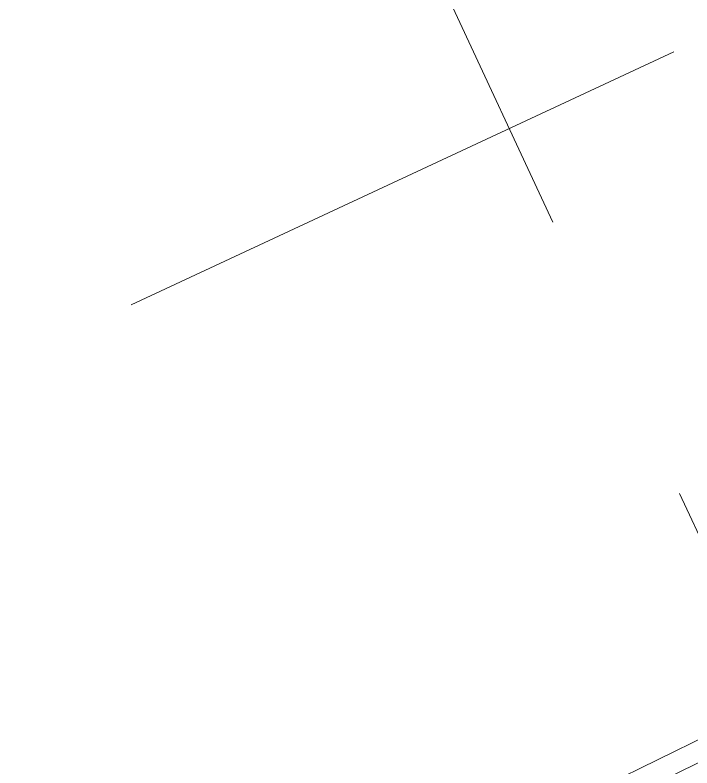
# Model space of a CAD drawing. Extents: x 2498567 to 2501210, y 7092229 to 7094464.
# Drawn here: x 2499027.65 to 2499037.54, y 7093250.41 to 7093261.42 of the extents above; entities that cross this region are included whole.
import ezdxf

# ---------------------------------------------------------------- set-up
doc = ezdxf.new("R2010")
doc.units = 0
doc.header["$MEASUREMENT"] = 0
doc.linetypes.add('HIDDEN', pattern=[0.375, 0.25, -0.125])
doc.layers.add('2', color=7, linetype='Continuous', lineweight=0)
doc.layers.add('GRID', color=254, linetype='HIDDEN')

msp = doc.modelspace()

# ---------------------------------------------------------------- linework, layer by layer
at = {"layer": '2', "color": 7, "linetype": 'Continuous', "lineweight": 0, "flags": 128}
for points in [[(2499049.842, 7093102.909), (2499049.728, 7093135.171), (2499049.515, 7093156.861), (2499049.132, 7093163.199), (2499048.384, 7093171.067), (2499047.659, 7093176.574), (2499046.755, 7093179.993), (2499044.756, 7093186.146), (2499042.512, 7093191.885), (2499039.299, 7093198.714), (2499034.579, 7093206.671), (2499031.008, 7093211.623), (2499025.626, 7093217.259), (2499018.515, 7093223.101), (2499013.469, 7093227.269), (2499010.427, 7093229.585), (2499009.173, 7093231.575), (2499008.93, 7093233.311), (2499009.5, 7093235.513), (2499010.506, 7093236.812), (2499011.386, 7093237.755), (2499030.558, 7093247.355), (2499047.59, 7093255.703)], [(2499050.142, 7093102.911), (2499050.028, 7093135.173), (2499049.815, 7093156.872), (2499049.431, 7093163.222), (2499048.682, 7093171.101), (2499047.954, 7093176.632), (2499047.043, 7093180.078), (2499045.039, 7093186.247), (2499042.788, 7093192.004), (2499039.564, 7093198.855), (2499034.83, 7093206.836), (2499031.239, 7093211.815), (2499025.83, 7093217.479), (2499018.706, 7093223.333), (2499013.655, 7093227.504), (2499010.652, 7093229.791), (2499009.461, 7093231.68), (2499009.235, 7093233.294), (2499009.775, 7093235.378), (2499010.735, 7093236.617), (2499011.569, 7093237.511), (2499030.691, 7093247.086), (2499047.722, 7093255.434)]]:
    msp.add_lwpolyline(points, dxfattribs=at)
at = {"layer": 'GRID', "color": 252, "linetype": 'HIDDEN', "lineweight": 0, "ltscale": 35}
for p, q in [((2498779.545, 7093140.704), (2500759.174, 7094063.762)), ((2498870.964, 7093611.286), (2499392.253, 7092493.31))]:
    msp.add_line(p, q, dxfattribs=at)

doc.saveas('drawing.dxf')
